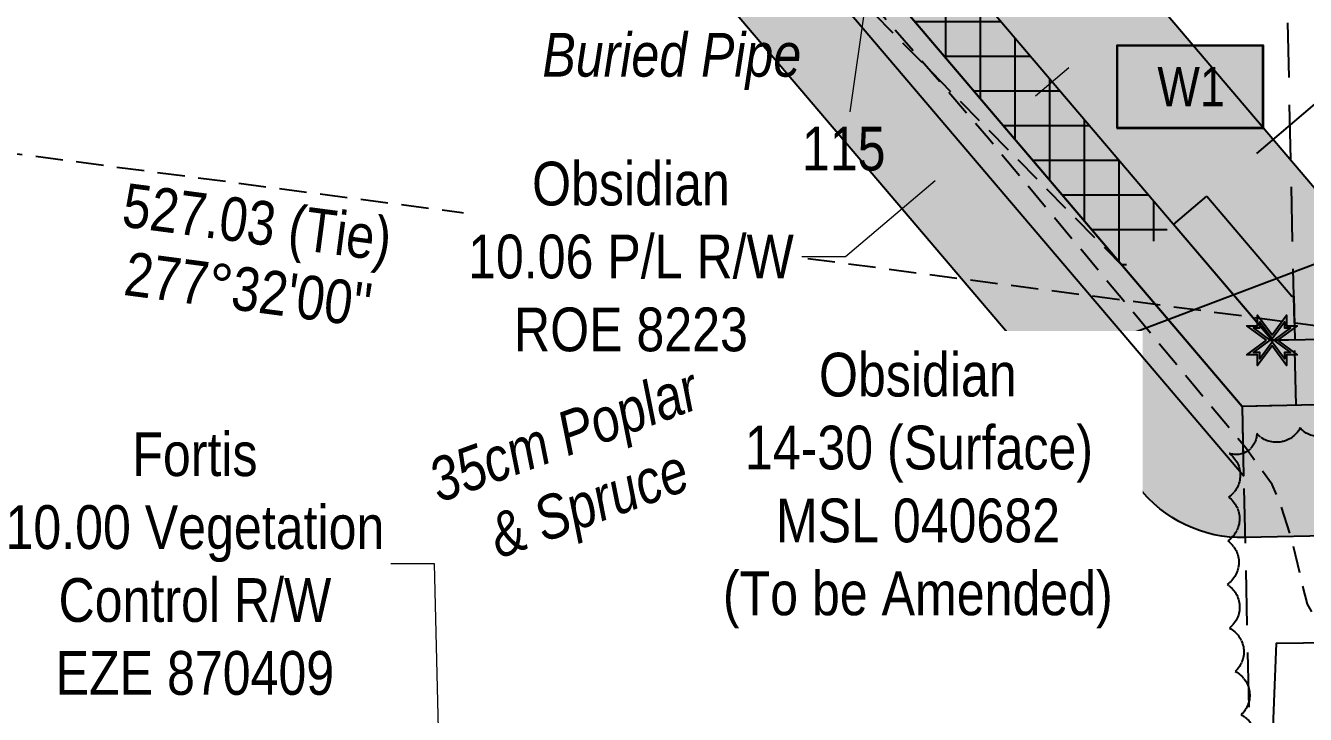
# Model space of a CAD drawing. Extents: x 610284 to 614883, y 5902184 to 5905806.
# Drawn here: x 612378.5 to 612671.1, y 5902934.6 to 5903092.1 of the extents above; entities that cross this region are included whole.
import ezdxf
from ezdxf.enums import TextEntityAlignment as Align

# ---------------------------------------------------------------- set-up
doc = ezdxf.new("R2010")
doc.units = 0
doc.header["$LTSCALE"] = 5
for name, pattern in [('0', [1, 1, 0]), ('foc-ACCESSROAD', [3.75, 2.5, -1.25]), ('foc-TIELINE', [1.875, 1.25, -0.625]), ('UG_PIPE', [1.875, 1.25, -0.625])]:
    doc.linetypes.add(name, pattern=pattern)
for name, color, linetype in [('AS-PIPE-UG', 44, 'UG_PIPE'), ('AS-PIPE-UG-T', 44, 'Continuous'), ('C-AR', 13, 'foc-ACCESSROAD'), ('C-RW', 13, 'Continuous'), ('C-WS', 13, 'foc-ACCESSROAD'), ('C-WS-S', 13, 'Continuous'), ('L-BD', 7, 'Continuous'), ('L-MON', 1, 'Continuous'), ('L-TIE', 7, 'foc-TIELINE'), ('P-BUFFER-H 30m', 51, 'Continuous'), ('P-PROPOSED', 10, 'Continuous'), ('P-PROPOSED-H', 21, 'Continuous'), ('P-TEMP-BLOCKS', 250, 'Continuous'), ('P-TEMP-BLUE-BORE-H', 131, 'Continuous'), ('P-TEMP-H', 41, 'Continuous'), ('P-TEMP-NO CUT-H', 104, 'Continuous'), ('P-TEMP-NO CUT-T', 143, 'Continuous'), ('P-TEMP_WORKSPACE', 46, 'Continuous'), ('T-BUSH', 110, '0'), ('T-BUSH-T', 110, 'Continuous'), ('T-TIE', 201, 'foc-TIELINE')]:
    doc.layers.add(name, color=color, linetype=linetype)
for name, color, linetype, lineweight in [('C-RW-T', 13, 'Continuous', 9), ('C-WS-T', 13, 'Continuous', 9), ('F-EZE-T', 190, 'Continuous', 9), ('T-TIE-T', 201, 'Continuous', 18)]:
    doc.layers.add(name, color=color, linetype=linetype, lineweight=lineweight)
doc.styles.add('80CG', font='ARIALN.TTF', dxfattribs={"height": 10})
doc.styles.add('80L', font='ARIALN.TTF', dxfattribs={"height": 10})
doc.styles.add('80LS', font='ARIALNI.TTF', dxfattribs={"height": 10})
doc.styles.add('BOLD', font='ARIALNB.TTF')
doc.dimstyles.new('Compass 5 000', dxfattribs={"dimscale": 5, "dimtxt": 9, "dimasz": 2, "dimexe": 0.2, "dimexo": 0.0625, "dimgap": 0.5, "dimtad": 0, "dimtih": 1, "dimtoh": 1, "dimzin": 0, "dimdsep": 46, "dimtxsty": '80CG', "dimcen": 0.1, "dimse1": 1, "dimse2": 1, "dimclrd": 256, "dimclrt": 256, "dimaunit": 1, "dimadec": 4, "dimazin": 0, "dimtfac": 0.06, "dimtofl": 0, "dimtmove": 0, "dimatfit": 1, "dimfxl": 0.2, "dimtolj": 1, "dimtzin": 0, "dimlwd": -1, "dimarcsym": 0})

# ---------------------------------------------------------------- blocks, each defined once
blk = doc.blocks.new('*D458')
at = {"layer": 'F-EZE-T', "transparency": 16777216}
for p, q in [((612471.99, 5902969.01), (612461.99, 5902969.01)), ((612474.43, 5902865.51), (612471.99, 5902969.01)), ((612475.14, 5902835.51), (612475.38, 5902825.51))]:
    blk.add_line(p, q, dxfattribs=at)
for points in [[(612476.1, 5902865.55), (612472.77, 5902865.47), (612474.67, 5902855.52)], [(612476.81, 5902835.55), (612473.48, 5902835.47), (612474.91, 5902845.51)]]:
    blk.add_solid(points, dxfattribs=at)
at = {"layer": 'F-EZE-T', "transparency": 16777216, "insert": (612417.19, 5902969.01), "char_height": 10, "attachment_point": 5, "style": '80CG'}
blk.add_mtext('\\A1;Fortis\\P10.00 Vegetation \\PControl R/W\\PEZE 870409', dxfattribs=at)
blk = doc.blocks.new('*D463')
at = {"layer": 'C-RW-T', "transparency": 16777216}
for p, q in [((612609.41, 5903076.04), (612617.03, 5903082.5)), ((612586.48, 5903056.59), (612565.99, 5903039.22)), ((612565.99, 5903039.22), (612555.99, 5903039.22))]:
    blk.add_line(p, q, dxfattribs=at)
for points in [[(612608.33, 5903077.31), (612610.49, 5903074.76), (612601.78, 5903069.57)], [(612585.4, 5903057.86), (612587.55, 5903055.32), (612594.1, 5903063.06)]]:
    blk.add_solid(points, dxfattribs=at)
at = {"layer": 'C-RW-T', "transparency": 16777216, "insert": (612516.9, 5903039.22), "char_height": 10, "attachment_point": 5, "style": '80CG', "bg_fill": 3, "box_fill_scale": 1.1, "bg_fill_color": 256, "bg_fill_true_color": 13158600, "bg_fill_transparency": 0}
blk.add_mtext('\\A1;Obsidian\\P10.06 P/L R/W\\PROE 8223', dxfattribs=at)
blk = doc.blocks.new('STRIA')
blk.add_hatch(color=255).paths.add_polyline_path([(-0.041, 1.521), (-1.475, -0.867), (1.392, -0.867)])
blk = doc.blocks.new('STRIAA')
blk.add_blockref('STRIA', (0, 0))
blk = doc.blocks.new('STRIB')
at = {"color": 1}
blk.add_solid([(-1.121, -0.667), (-0.041, 1.133), (1.039, -0.667)], dxfattribs=at)
blk = doc.blocks.new('STRIBB')
blk.add_blockref('STRIB', (0, 0))
blk = doc.blocks.new('STRICC')
for name in ['STRIAA', 'STRIBB']:
    blk.add_blockref(name, (0, 0))
blk = doc.blocks.new('fdspike')
blk.add_blockref('STRICC', (0, 0))
blk = doc.blocks.new('Temp_Area')
h = blk.add_hatch(color=191)
h.dxf.hatch_style = 1
h.paths.add_polyline_path([(-16.83, -9.44), (16.33, -9.44), (16.33, 9.05), (-16.83, 9.05)])
at = {"color": 250}
for points in [[(-17.03, -9.64), (16.53, -9.64), (16.53, 9.25), (-17.03, 9.25)], [(-16.93, -9.54), (16.43, -9.54), (16.43, 9.15), (-16.93, 9.15)]]:
    blk.add_lwpolyline(points, close=True, dxfattribs=at)
at = {"color": 250, "style": '80L'}
blk.add_attdef('TEMPORARY', text='', height=9, dxfattribs=at).set_placement((0, -0.15), align=Align.MIDDLE_CENTER)
blk = doc.blocks.new('TEMP')
h = blk.add_hatch(color=255)
h.dxf.hatch_style = 1
h.paths.add_polyline_path([(0, 0.251), (-0.666, 1.152), (-0.666, 0.666), (-1.152, 0.666), (-0.251, 0), (-1.152, -0.666), (-0.666, -0.666), (-0.666, -1.152), (0, -0.251), (0.666, -1.152), (0.666, -0.666), (1.152, -0.666), (0.251, 0), (1.152, 0.666), (0.666, 0.666), (0.666, 1.152)])
h.paths.add_polyline_path([(0.566, 0.849), (0.566, 0.566), (0.849, 0.566), (0.083, 0), (0.849, -0.566), (0.566, -0.566), (0.566, -0.849), (0, -0.083), (-0.566, -0.849), (-0.566, -0.566), (-0.849, -0.566), (-0.083, 0), (-0.849, 0.566), (-0.566, 0.566), (-0.566, 0.849), (0, 0.083)], flags=16)
h = blk.add_hatch(color=1)
h.dxf.hatch_style = 1
h.paths.add_polyline_path([(0, 0.083), (-0.566, 0.849), (-0.566, 0.566), (-0.849, 0.566), (-0.083, 0), (-0.849, -0.566), (-0.566, -0.566), (-0.566, -0.849), (0, -0.083), (0.566, -0.849), (0.566, -0.566), (0.849, -0.566), (0.083, 0), (0.849, 0.566), (0.566, 0.566), (0.566, 0.849)])
at = {"color": 1}
for p, q in [((-0.083, 0), (0.083, 0)), ((0, 0.083), (0, -0.083))]:
    blk.add_line(p, q, dxfattribs=at)
at = {"color": 255, "flags": 128}
blk.add_lwpolyline([(-0.251, 0), (-1.152, 0.666), (-0.666, 0.666), (-0.666, 1.152), (0, 0.251), (0.666, 1.152), (0.666, 0.666), (1.152, 0.666), (0.251, 0), (1.152, -0.666), (0.666, -0.666), (0.666, -1.152), (0, -0.251), (-0.666, -1.152), (-0.666, -0.666), (-1.152, -0.666)], close=True, dxfattribs=at)
at = {"color": 1, "flags": 128}
blk.add_lwpolyline([(-0.083, 0), (-0.849, 0.566), (-0.566, 0.566), (-0.566, 0.849), (0, 0.083), (0.566, 0.849), (0.566, 0.566), (0.849, 0.566), (0.083, 0), (0.849, -0.566), (0.566, -0.566), (0.566, -0.849), (0, -0.083), (-0.566, -0.849), (-0.566, -0.566), (-0.849, -0.566)], close=True, dxfattribs=at)
blk = doc.blocks.new('*D530')
at = {"layer": 'P-TEMP-NO CUT-T', "color": 0, "lineweight": -2, "transparency": 16777216}
for p, q in [((612445.73, 5903314.71), (612706.07, 5903536.18)), ((612660.01, 5903062.83), (612920.35, 5903284.3))]:
    blk.add_line(p, q, dxfattribs=at)
at = {"layer": 'P-TEMP-NO CUT-T', "transparency": 16777216}
for p, q in [((612711.78, 5903527.92), (612768.76, 5903460.94)), ((612913.11, 5903291.27), (612871.24, 5903340.48))]:
    blk.add_line(p, q, dxfattribs=at)
for points in [[(612713.05, 5903529), (612710.51, 5903526.84), (612705.3, 5903535.53)], [(612914.37, 5903292.35), (612911.84, 5903290.19), (612919.59, 5903283.65)]]:
    blk.add_solid(points, dxfattribs=at)
at = {"layer": 'P-TEMP-NO CUT-T', "transparency": 16777216, "insert": (612820, 5903400.71), "char_height": 10, "attachment_point": 5, "rotation": 310.3886, "style": 'BOLD', "bg_fill": 3, "box_fill_scale": 1.1, "bg_fill_color": 256, "bg_fill_true_color": 13158600, "bg_fill_transparency": 0}
blk.add_mtext('\\A1;{\\H1.4x;NO CUT ZONE 330.7}', dxfattribs=at)

msp = doc.modelspace()

# ---------------------------------------------------------------- hatches: boundary and pattern name
at = {"layer": 'P-BUFFER-H 30m'}
h = msp.add_hatch(color=256, dxfattribs=at)
h.dxf.hatch_style = 1
edge = h.paths.add_edge_path()
edge.add_line((612632.938, 5902986.646), (612377.991, 5903286.328))
edge.add_line((612377.991, 5903286.328), (612337.646, 5903297.142))
edge.add_line((612337.646, 5903297.142), (612252.918, 5903295.309))
edge.add_arc((612252.27, 5903325.29), 29.988, 184.81012, 271.23957, ccw=False)
edge.add_arc((612226.592, 5903352.468), 29.988, 181.37953, 261.93909, ccw=False)
edge.add_line((612196.612, 5903351.746), (612196.251, 5903366.736))
edge.add_arc((612226.231, 5903367.458), 29.988, 91.37953, 181.37953, ccw=False)
edge.add_line((612225.509, 5903397.438), (612265.491, 5903398.401))
edge.add_arc((612266.213, 5903368.421), 29.988, 5.37803, 91.37953, ccw=False)
edge.add_line((612296.07, 5903371.231), (612342.442, 5903372.235))
edge.add_arc((612343.091, 5903342.253), 29.988, 74.99534, 91.23957, ccw=False)
edge.add_line((612350.855, 5903371.219), (612410.936, 5903355.115))
edge.add_arc((612403.173, 5903326.149), 29.988, 40.3886, 74.99534, ccw=False)
edge.add_line((612426.014, 5903345.581), (612677.119, 5903050.415))
edge.add_line((612677.119, 5903050.415), (612678.051, 5903050.435))
edge.add_arc((612678.687, 5903020.453), 29.988, 1.19231, 91.21571, ccw=False)
edge.add_line((612708.669, 5903021.077), (612708.981, 5903006.086))
edge.add_arc((612678.999, 5903005.462), 29.988, -88.78429, 1.19231, ccw=False)
edge.add_line((612679.635, 5902975.48), (612657.299, 5902975.006))
edge.add_arc((612656.663, 5903004.988), 29.988, 217.70711, 271.21571, ccw=False)
at = {"layer": 'P-PROPOSED-H'}
h = msp.add_hatch(color=256, dxfattribs=at)
h.dxf.hatch_style = 1
h.paths.add_polyline_path([(612656.705, 5903004.989), (612394.779, 5903312.876), (612341.276, 5903327.216), (612252.27, 5903325.29), (612251.59, 5903353.07), (612226.592, 5903352.468), (612226.231, 5903367.458), (612266.213, 5903368.421), (612266.894, 5903340.605), (612343.091, 5903342.253), (612403.173, 5903326.149), (612663.51, 5903020.131), (612693.678, 5903020.773), (612694.001, 5903005.793), (612656.663, 5903004.988)])
at = {"layer": 'P-TEMP-BLUE-BORE-H'}
h = msp.add_hatch(color=256, dxfattribs=at)
h.dxf.hatch_style = 1
h.paths.add_polyline_path([(612640.969, 5903046.627), (612629.548, 5903036.911), (612415.268, 5903288.792), (612426.688, 5903298.507)])
at = {"layer": 'P-TEMP-H'}
h = msp.add_hatch(color=256, dxfattribs=at)
h.dxf.hatch_style = 1
h.paths.add_polyline_path([(612648.583, 5903053.104), (612668.046, 5903030.226), (612668.48, 5903030.235), (612668.697, 5903020.241), (612663.51, 5903020.131), (612640.969, 5903046.627)])
at = {"layer": 'P-TEMP-NO CUT-H', "ltscale": 2}
h = msp.add_hatch(dxfattribs=at)
h.set_pattern_fill('ANSI37', color=256, scale=2.498361, angle=45)
h.set_pattern_definition([(90, (254969.277, -169126.718), (-7.932295416, 1e-15), []), (180, (254969.277, -169126.718), (-1e-15, -7.932295416), [])])
h.paths.add_polyline_path([(612426.688, 5903298.507), (612415.268, 5903288.792), (612629.548, 5903036.911), (612640.969, 5903046.627)])

# ---------------------------------------------------------------- linework, layer by layer
at = {"layer": 'AS-PIPE-UG', "flags": 128}
msp.add_lwpolyline([(612715.486, 5902947.8), (612715.251, 5902950.141), (612714.688, 5902950.844), (612713.61, 5902950.908), (612709.671, 5902951.074), (612703.753, 5902951.377), (612690.567, 5902952.87), (612680.556, 5902953.874), (612678.076, 5902954.05), (612673.932, 5902956.463), (612672.495, 5902958.178), (612671.601, 5902959.828), (612671.063, 5902961.836), (612667.76, 5902975.585), (612665.074, 5902983.642), (612663.551, 5902987.135), (612657.414, 5902995.627), (612645.631, 5903009.764), (612624.479, 5903035.288), (612598.663, 5903066.242), (612571.781, 5903097.488), (612547.5, 5903124.618), (612537.301, 5903137.473), (612530.894, 5903145.382), (612522.418, 5903154.707), (612506.669, 5903173.118), (612491.569, 5903190.925), (612479.974, 5903205.518), (612467.051, 5903221.363), (612449.913, 5903240.932), (612438.827, 5903253.104), (612427.973, 5903265.741), (612416.472, 5903279.322), (612410.636, 5903285.612), (612404.26, 5903292.431), (612400.03, 5903297.551), (612393.829, 5903299.558), (612389.545, 5903301.261), (612384.22, 5903301.958), (612366.814, 5903302.272), (612326.79, 5903302.943), (612281.081, 5903303.432), (612243.653, 5903303.09), (612207.318, 5903303.915), (612185.536, 5903302.819), (612166.331, 5903301.387), (612127.253, 5903301.908), (612090.324, 5903299.492), (612066.556, 5903298.087)], dxfattribs=at)
at = {"layer": 'C-AR', "flags": 128}
msp.add_lwpolyline([(612656.663, 5903004.988), (612659.983, 5902852.673), (612812.279, 5902856.016), (612809.04, 5903008.272)], close=True, dxfattribs=at)
at = {"layer": 'C-RW'}
msp.add_lwpolyline([(612662.769, 5902906.656), (612664.497, 5902950.908), (612720.17, 5902951.53), (612720.282, 5902941.472), (612674.176, 5902940.954), (612672.788, 5902905.405)], dxfattribs=at)
at = {"layer": 'C-WS', "flags": 128}
msp.add_lwpolyline([(612669.023, 5903005.263), (612665.546, 5903165.154), (612795.458, 5903167.991), (612798.938, 5903008.087)], close=True, dxfattribs=at)
at = {"layer": 'P-BUFFER-H 30m', "flags": 128}
msp.add_lwpolyline([(612632.938, 5902986.646), (612377.991, 5903286.328), (612337.646, 5903297.142), (612252.918, 5903295.309, -0.3960767), (612222.387, 5903322.776, -0.3667377), (612196.612, 5903351.746), (612196.251, 5903366.736, -0.4142136), (612225.509, 5903397.438), (612265.491, 5903398.401, -0.393918), (612296.07, 5903371.231), (612342.442, 5903372.235, -0.0709978), (612350.855, 5903371.219), (612410.936, 5903355.115, -0.1521586), (612426.014, 5903345.581), (612677.119, 5903050.415), (612678.051, 5903050.435, -0.4143332), (612708.669, 5903021.077), (612708.981, 5903006.086, -0.4140939), (612679.635, 5902975.48), (612657.299, 5902975.006, -0.2378122)], format="xyb", close=True, dxfattribs=at)
at = {"layer": 'T-BUSH', "flags": 128}
msp.add_lwpolyline([(612814.284, 5902891.562, -0.5205671), (612813.506, 5902901.528, -0.5205671), (612812.728, 5902911.494, -0.5205671), (612808.612, 5902920.565, -0.5205671), (612807.115, 5902930.226, -0.5205671), (612807.087, 5902940.223, -0.5205671), (612807.063, 5902950.218, -0.5205671), (612809.245, 5902959.973, -0.5205671), (612810.909, 5902969.745, -0.5205671), (612809.34, 5902979.617, -0.5205671), (612807.77, 5902989.489, -0.5205671), (612805.02, 5902999.078, -0.5205671), (612799.641, 5903005.409, -0.5205671), (612789.645, 5903005.353, -0.5205671), (612779.649, 5903005.297, -0.5205671), (612769.653, 5903005.273, -0.5205671), (612759.657, 5903005.288, -0.5205671), (612749.66, 5903005.303, -0.5205671), (612739.669, 5903005.039, -0.5205671), (612729.678, 5903004.703, -0.5205671), (612719.688, 5903004.366, -0.5205671), (612709.713, 5903003.745, -0.5205671), (612699.744, 5903003.002, -0.5205671), (612689.776, 5903002.259, -0.5205671), (612679.822, 5903001.369, -0.5205671), (612669.909, 5903000.08, -0.5205671), (612659.997, 5902998.791, -0.5205671), (612653.711, 5902994.264, -0.5205671), (612653.549, 5902984.269, -0.5205671), (612653.387, 5902974.274, -0.5205671), (612653.225, 5902964.279, -0.5205671), (612653.754, 5902954.325, -0.5205671), (612655.099, 5902944.42, -0.5205671), (612656.444, 5902934.515, -0.5205671), (612657.692, 5902924.601, -0.5205671), (612657.997, 5902914.61, -0.5205671), (612658.301, 5902904.618, -0.5205671), (612654.152, 5902895.765, -0.5205671), (612645.941, 5902891.122, -0.5205671), (612633.725, 5902887.342, -0.5205671)], format="xyb", dxfattribs=at)

# ---------------------------------------------------------------- block references
at = {"layer": 'L-MON'}
for name, p, xscale, yscale, zscale in [('TEMP', (612663.51, 5903020.131), 4.998079399999997, 4.998079399999997, 4.998079399999997), ('fdspike', (612656.663, 5903004.988), 4.998079399999991, 4.998079399999991, 4.998079399999991)]:
    msp.add_blockref(name, p, dxfattribs=dict(at, xscale=xscale, yscale=yscale, zscale=zscale))
at = {"layer": 'P-TEMP-BLOCKS', "xscale": 0.99961588, "yscale": 0.99961588, "zscale": 0.99961588}
msp.add_blockref('Temp_Area', (612645.007, 5903078.294), dxfattribs=at).add_auto_attribs({'TEMPORARY': 'W1'})

# ---------------------------------------------------------------- texts
at = {"layer": 'AS-PIPE-UG-T', "insert": (612496.647, 5903090.408), "char_height": 9.99616, "attachment_point": 1, "style": '80L'}
msp.add_mtext_dynamic_manual_height_columns('{\\fArial Narrow|b0|i1|c0|p34;Buried Pipe}', width=59.03588, gutter_width=50, heights=[0], dxfattribs=at)
at = {"layer": 'L-BD', "style": '80L'}
msp.add_text("277°32'00''", height=9.99616, rotation=352.4663, dxfattribs=at).set_placement((612429.424, 5903031.773), align=Align.MIDDLE)

# ---------------------------------------------------------------- dimensions: what is measured, and where the dimension line sits
at = {"layer": 'F-EZE-T'}
dim = msp.add_linear_dim(base=(612474.907, 5902845.509), p1=(612272.909, 5902850.749), p2=(612273.145, 5902840.742), angle=271.35359, text='Fortis\\P10.00 Vegetation \\PControl R/W\\PEZE 870409', dimstyle='Compass 5 000', dxfattribs=at)
dim.commit()
dim.dimension.update_dxf_attribs({"geometry": '*D458', "text_midpoint": (612417.186, 5902969.007), "dimtype": 161})

# ---------------------------------------------------------------- leaders
at = {"layer": 'C-WS-S'}
msp.add_leader([(612703.76, 5903049.069), (612610.906, 5903013.927)], dimstyle='Compass 5 000', override={"dimasz": 1, "dimldrblk": 'DotBlank'}, dxfattribs=at)

# ---------------------------------------------------------------- next in the draw order: texts
at = {"layer": 'C-WS-T', "insert": (612534.711, 5903017.281), "char_height": 10, "attachment_point": 1, "style": '80L', "bg_fill": 2}
msp.add_mtext_dynamic_manual_height_columns('\\pi25.186;Obsidian\\P\\pi8.2687;14-30 (Surface)\\P\\pi15.349;MSL 040682\\P\\pi3.221;(To be Amended)', width=94.20459, gutter_width=50.038, heights=[0], dxfattribs=at)

# ---------------------------------------------------------------- next in the draw order: linework, layer by layer
at = {"layer": 'C-RW'}
msp.add_lwpolyline([(612434.003, 5903266.768), (612656.705, 5903004.989), (612657.009, 5902989.112), (612434.346, 5903250.846)], dxfattribs=at)
at = {"layer": 'L-TIE'}
msp.add_line((612693.678, 5903020.773), (612171.399, 5903089.81), dxfattribs=at)
at = {"layer": 'P-PROPOSED', "flags": 128}
msp.add_lwpolyline([(612656.705, 5903004.989), (612394.779, 5903312.876), (612341.276, 5903327.216), (612252.27, 5903325.29), (612251.59, 5903353.07), (612226.592, 5903352.468), (612226.231, 5903367.458), (612266.213, 5903368.421), (612266.894, 5903340.605), (612343.091, 5903342.253), (612403.173, 5903326.149), (612663.51, 5903020.131), (612693.678, 5903020.773), (612694.001, 5903005.793), (612656.663, 5903004.988)], close=True, dxfattribs=at)

# ---------------------------------------------------------------- next in the draw order: texts
at = {"layer": 'T-BUSH-T', "insert": (612499.819, 5903003.292), "char_height": 9.99616, "width": 65.56594, "attachment_point": 2, "rotation": 20, "style": '80LS'}
msp.add_mtext('35cm Poplar \\P& Spruce', dxfattribs=at)

# ---------------------------------------------------------------- next in the draw order: dimensions: what is measured, and where the dimension line sits
at = {"layer": 'C-RW-T'}
dim = msp.add_linear_dim(base=(612594.103, 5903063.058), p1=(612586.972, 5903087.03), p2=(612579.295, 5903080.52), angle=220.29902, text='Obsidian\\P10.06 P/L R/W\\PROE 8223', dimstyle='Compass 5 000', override={"dimtfill": 1}, dxfattribs=at)
dim.commit()
dim.dimension.update_dxf_attribs({"geometry": '*D463', "text_midpoint": (612516.904, 5903039.217), "dimtype": 161})

# ---------------------------------------------------------------- next in the draw order: dimensions: what is measured, and where the dimension line sits
at = {"layer": 'P-TEMP-NO CUT-T'}
dim = msp.add_linear_dim(base=(612705.304, 5903535.533), p1=(612640.969, 5903046.627), p2=(612426.688, 5903298.507), angle=130.3886, text='{\\H1.4x;NO CUT ZONE <>}', dimstyle='Compass 5 000', override={"dimtxt": 2, "dimexo": 5, "dimtih": 0, "dimdec": 1, "dimtxsty": 'BOLD', "dimse1": 0, "dimse2": 0, "dimtfill": 1, "dimtfillclr": 256}, dxfattribs=at)
dim.commit()
dim.dimension.update_dxf_attribs({"geometry": '*D530', "text_midpoint": (612820, 5903400.711), "dimtype": 161})

# ---------------------------------------------------------------- next in the draw order: linework, layer by layer
at = {"layer": 'P-TEMP_WORKSPACE', "flags": 128}
msp.add_lwpolyline([(612648.583, 5903053.104), (612668.046, 5903030.226), (612668.48, 5903030.235), (612668.697, 5903020.241), (612663.51, 5903020.131), (612640.969, 5903046.627)], close=True, dxfattribs=at)
at = {"layer": 'T-TIE'}
msp.add_line((612629.548, 5903036.911), (612548.679, 5903118.938), dxfattribs=at)

# ---------------------------------------------------------------- next in the draw order: texts
at = {"layer": 'L-BD', "style": '80L'}
msp.add_text('527.03 (Tie)', height=9.99616, rotation=352.4663, dxfattribs=at).set_placement((612431.291, 5903045.895), align=Align.MIDDLE)
at = {"layer": 'T-TIE-T', "insert": (612556.007, 5903068.951), "char_height": 9.9962, "attachment_point": 1, "style": '80L'}
msp.add_mtext_dynamic_manual_height_columns('115', width=9.82441, gutter_width=50, heights=[0], dxfattribs=at)

# ---------------------------------------------------------------- next in the draw order: leaders
at = {"layer": 'T-TIE-T'}
msp.add_leader([(612570.454, 5903096.851), (612566.921, 5903072.371)], dimstyle='Compass 5 000', dxfattribs=at)

doc.saveas('drawing.dxf')
